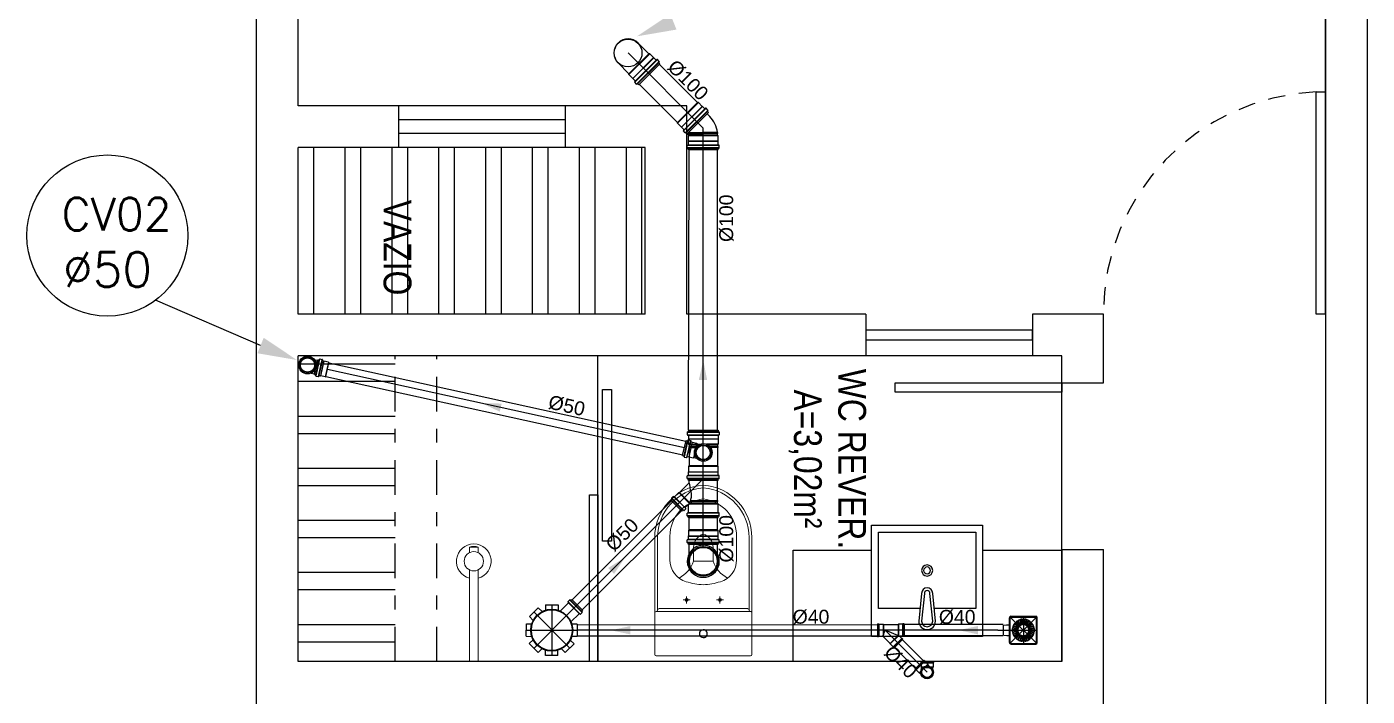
# Model space of a CAD drawing. Extents: x -210 to -126, y -135 to 724.
# Drawn here: x -155.59 to -145.94, y 699.58 to 704.39 of the extents above; entities that cross this region are included whole.
import ezdxf
from ezdxf.enums import TextEntityAlignment as Align

# ---------------------------------------------------------------- set-up
doc = ezdxf.new("R2010")
doc.units = 0
doc.header["$MEASUREMENT"] = 0
doc.linetypes.add('DASHDOT2', pattern=[0.5, 0.25, -0.125, 0, -0.125])
doc.linetypes.add('HIDDEN2', pattern=[0.1875, 0.125, -0.0625])
doc.layers.get('0').update_dxf_attribs({"linetype": 'CONTINUOUS'})
for name, color, linetype in [('02', 8, 'CONTINUOUS'), ('A-PEN-C', 4, 'CONTINUOUS'), ('AF', 5, 'CONTINUOUS'), ('E-txt-g', 3, 'CONTINUOUS'), ('Esgoto', 5, 'CONTINUOUS'), ('MOB', 251, 'CONTINUOUS'), ('Texto-Tubos', 7, 'CONTINUOUS'), ('TigreCad', 3, 'CONTINUOUS'), ('Tinterno', 9, 'CONTINUOUS'), ('TUBULAÇÃO_ESGOTO', 5, 'CONTINUOUS')]:
    doc.layers.add(name, color=color, linetype=linetype)
doc.layers.add('E-Lay-9', color=9, linetype='CONTINUOUS', lineweight=9)
doc.layers.add('E-Txt-W', color=7, linetype='CONTINUOUS', lineweight=20)
doc.styles.add('F2', font='swissc.ttf')
doc.styles.add('REG60', font='romans.shx', dxfattribs={"width": 0.8, "height": 0.15})
doc.styles.add('REG80', font='romans.shx', dxfattribs={"width": 0.8, "height": 0.2})
doc.styles.add('ROMANS', font='romans', dxfattribs={"height": 0.1})
doc.styles.add('TCTUBOS-TXT', font='arial.ttf')

# ---------------------------------------------------------------- blocks, each defined once
blk = doc.blocks.new('vaso-s')
at = {"color": 8}
for start, end in [(0, 180), (180, 0)]:
    blk.add_arc((0.08, 0), 0.0143, start, end, dxfattribs=at)
at = {"layer": 'E-Lay-9', "color": 8}
for p, q in [((0, 0.17), (0, 0)), ((0.4256, 0.175), (0.005, 0.175)), ((0.16, 0.17), (0.16, 0.17)), ((0.16, 0.17), (0.16, 0)), ((0.4256, 0.165), (0.165, 0.165)), ((0.17, 0), (0.17, 0.16)), ((0.4306, 0.12), (0.3459, 0.12)), ((0.2134, 0.06), (0.1891, 0.06)), ((0.2013, 0.0479), (0.2013, 0.0722)), ((0.3406, 0.035), (0.3406, 0)), ((0.3906, 0.035), (0.3406, 0.035)), ((0, -0.17), (0, 0)), ((0.16, -0.17), (0.16, 0)), ((0.17, 0), (0.17, -0.1601)), ((0.2013, -0.0479), (0.2013, -0.0722)), ((0.3406, -0.035), (0.3406, 0)), ((0.3906, -0.035), (0.3406, -0.035)), ((0.2134, -0.06), (0.1891, -0.06)), ((0.4306, -0.12), (0.3459, -0.12)), ((0.4256, -0.175), (0.005, -0.175)), ((0.16, -0.17), (0.16, -0.17)), ((0.4256, -0.165), (0.165, -0.165))]:
    blk.add_line(p, q, dxfattribs=at)
for centre in [(0.2013, 0.06), (0.2013, -0.06)]:
    blk.add_circle(centre, 0.005, dxfattribs=at)
for centre, radius, start, end in [((0.005, 0.17), 0.005, 90, 180), ((0.155, 0.17), 0.005, 0, 90), ((0.165, 0.17), 0.00495, 180, 270), ((0.165, 0.16), 0.00495, 0, 90), ((0.4256, -0.015), 0.19, 4.5281, 90), ((0.4256, -0.015), 0.18, 4.7802, 90), ((0.3459, 0.0375), 0.0825, 90, 163.0355), ((0.4306, -0.015), 0.135, 6.3794, 90), ((0.518, -0.015), 0.2624, 163.0355, 176.7233), ((0.3754, 0.1358), 0.1066, 206.9395, 250.9647), ((0.3906, -0.015), 0.05, 17.4576, 90), ((0.518, 0.015), 0.2624, 183.2767, 196.9645), ((0.3754, -0.1358), 0.1066, 109.0353, 153.0605), ((0.3906, 0.015), 0.05, 270, 342.5424), ((0.4256, 0.015), 0.19, 270, 355.4719), ((0.4256, 0.015), 0.18, 270, 355.2198), ((0.4306, 0.015), 0.135, 270, 353.6206), ((0.3459, -0.0375), 0.0825, 196.9645, 270), ((0.005, -0.17), 0.005, 180, 270), ((0.155, -0.17), 0.005, 270, 0), ((0.165, -0.17), 0.00495, 90, 180), ((0.165, -0.1601), 0.00495, 270, 0)]:
    blk.add_arc(centre, radius, start, end, dxfattribs=at)
blk = doc.blocks.new('Chuveiro')
at = {"layer": 'E-Lay-9', "color": 8}
for p, q in [((-0.0311, 0.0156), (-0.3604, 0.0156)), ((0.0509, 0.0156), (0.0311, 0.0156)), ((0.0509, 0.0156), (0.0509, -0.0156)), ((-0.0311, -0.0156), (-0.3604, -0.0156)), ((0.0509, -0.0156), (0.0311, -0.0156))]:
    blk.add_line(p, q, dxfattribs=at)
blk.add_circle((0, 0), 0.0348, dxfattribs=at)
for centre, radius, start, end in [((0, 0), 0.0624, 194.4775, 165.5225), ((0.0093, 0), 0.0444, 339.4266, 20.5734)]:
    blk.add_arc(centre, radius, start, end, dxfattribs=at)
blk = doc.blocks.new('CUBA QUADRADA-flat-4-flat-1')
at = {"layer": 'MOB'}
blk.add_lwpolyline([(0, -0.2), (0.4, -0.2), (0.4, 0.2), (0, 0.2)], close=True, dxfattribs=at)
blk.add_lwpolyline([(0.1, -0.0255), (0.1, -0.175), (0.375, -0.175), (0.375, 0.175), (0.1, 0.175), (0.1, 0.0255)], dxfattribs=at)
for points in [[(0.155, -0.02), (0.055, -0.03, -1), (0.055, 0.03), (0.155, 0.02, -1)], [(0.155, -0.01), (0.055, -0.02, -1), (0.055, 0.02), (0.155, 0.01, -1)]]:
    blk.add_lwpolyline(points, format="xyb", close=True, dxfattribs=at)
for radius in [0.02, 0.0125]:
    blk.add_circle((0.2375, 0), radius, dxfattribs=at)
blk = doc.blocks.new('TXT-AMB75')
at = {"layer": 'E-txt-g', "style": 'REG80', "width": 0.8, "flags": 8}
blk.add_attdef('TXT', text='', height=0.2, dxfattribs=at).set_placement((0.0055, 0.2964), align=Align.CENTER)
at = {"layer": 'E-Txt-W', "style": 'REG60', "width": 0.8, "flags": 8}
blk.add_attdef('TXT', text='', height=0.15, dxfattribs=at).set_placement((0.0055, 0.0271), align=Align.CENTER)
blk = doc.blocks.new('j9n40d')
at = {"layer": 'TigreCad'}
for p, q in [((0, 20.6), (9.8, 20.6)), ((9.8, 20.6), (17.8, 20.6)), ((19, 21.8), (17.8, 20.6)), ((34, 21.8), (19, 21.8)), ((19, -21.8), (19, 21.8)), ((35, 22.8), (34, 21.8)), ((35, 22.8), (35, -22.8)), ((39, 22.8), (35, 22.8)), ((39, 22.8), (39, -22.8)), ((0, -20.6), (9.8, -20.6)), ((9.8, -20.6), (17.8, -20.6)), ((19, -21.8), (17.8, -20.6)), ((34, -21.8), (19, -21.8)), ((35, -22.8), (34, -21.8)), ((39, -22.8), (35, -22.8))]:
    blk.add_line(p, q, dxfattribs=at)
for radius, start, end in [(22.8, 64.6232, 295.3768), (20.6, 90, 270)]:
    blk.add_arc((0, 0), radius, start, end, dxfattribs=at)
at = {"layer": 'Tinterno'}
for p, q in [((17.8, 20.6), (17.8, -20.6)), ((34, 21.8), (34, -21.8))]:
    blk.add_line(p, q, dxfattribs=at)
blk.add_arc((0, 0), 21.8, 70.9009, 289.0991, dxfattribs=at)
blk = doc.blocks.new('j9n40s')
at = {"layer": 'TigreCad'}
for p, q in [((9.8, 20.6), (17.8, 20.6)), ((19, 21.8), (17.8, 20.6)), ((17.8, 20.6), (17.8, 14.3)), ((19, 12.6), (19, 21.8)), ((34, 21.8), (19, 21.8)), ((35, 22.8), (34, 21.8)), ((39, 22.8), (35, 22.8)), ((35, 22.8), (35, -22.8)), ((39, 22.8), (39, -22.8)), ((9.8, -20.6), (17.8, -20.6)), ((17.8, -20.6), (17.8, -14.3)), ((19, -21.8), (17.8, -20.6)), ((19, -12.6), (19, -21.8)), ((34, -21.8), (19, -21.8)), ((35, -22.8), (34, -21.8)), ((39, -22.8), (35, -22.8))]:
    blk.add_line(p, q, dxfattribs=at)
for radius in [22.8, 20]:
    blk.add_circle((0, 0), radius, dxfattribs=at)
at = {"layer": 'Tinterno'}
blk.add_line((34, 21.8), (34, -21.8), dxfattribs=at)
blk.add_circle((0, 0), 18.8, dxfattribs=at)
blk = doc.blocks.new('27289207s')
at = {"linetype": 'Continuous'}
for p, q in [((44.9, 49.9), (-44.9, 49.9)), ((-49.9, -44.9), (-49.9, 44.9)), ((-47.4, -43.9), (-47.4, 43.9)), ((43.9, 47.4), (-43.9, 47.4)), ((-20, 1.2), (-39.9, 3.3)), ((-19.8, 2.9), (-39.7, 5)), ((-19.3, 5.4), (-38.3, 11.5)), ((-18.7, 7), (-37.8, 13.2)), ((-17.7, 9.3), (-35.1, 19.3)), ((-16.9, 10.7), (-34.2, 20.7)), ((-15.4, 12.7), (-30.3, 26.1)), ((-14.3, 14), (-29.2, 27.4)), ((-12.4, 15.7), (-24.2, 31.9)), ((-11.1, 16.7), (-22.8, 32.9)), ((-8.9, 17.9), (-17, 36.2)), ((-7.4, 18.6), (-15.5, 36.9)), ((-5, 19.4), (-9.1, 38.9)), ((-3.3, 19.7), (-7.5, 39.3)), ((-0.9, 20), (-0.9, 40)), ((0.8, 20), (0.8, 40)), ((3.3, 19.7), (7.5, 39.3)), ((5, 19.4), (9.1, 38.9)), ((7.4, 18.6), (15.5, 36.9)), ((8.9, 17.9), (17, 36.2)), ((11.1, 16.7), (22.8, 32.9)), ((12.4, 15.7), (24.2, 31.9)), ((14.3, 14), (29.2, 27.4)), ((15.4, 12.7), (30.3, 26.1)), ((16.9, 10.7), (34.2, 20.7)), ((17.7, 9.3), (35.1, 19.3)), ((18.7, 7), (37.8, 13.2)), ((19.3, 5.4), (38.3, 11.5)), ((19.8, 2.9), (39.7, 5)), ((20, 1.2), (39.9, 3.3)), ((47.4, -43.9), (47.4, 43.9)), ((49.9, -44.9), (49.9, 44.9)), ((43.9, -47.4), (-43.9, -47.4)), ((-20, -1.2), (-39.9, -3.3)), ((-19.8, -2.9), (-39.7, -5)), ((-19.3, -5.4), (-38.3, -11.5)), ((-18.7, -7), (-37.8, -13.2)), ((-17.7, -9.3), (-35.1, -19.3)), ((-16.9, -10.7), (-34.2, -20.7)), ((-15.4, -12.7), (-30.3, -26.1)), ((-14.3, -14), (-29.2, -27.4)), ((-12.4, -15.7), (-24.2, -31.9)), ((-11.1, -16.7), (-22.8, -32.9)), ((-8.9, -17.9), (-17, -36.2)), ((-7.4, -18.6), (-15.5, -36.9)), ((-5, -19.4), (-9.1, -38.9)), ((-3.3, -19.7), (-7.5, -39.3)), ((-0.9, -20), (-0.9, -40)), ((0.8, -20), (0.8, -40)), ((3.3, -19.7), (7.5, -39.3)), ((5, -19.4), (9.1, -38.9)), ((7.4, -18.6), (15.5, -36.9)), ((8.9, -17.9), (17, -36.2)), ((11.1, -16.7), (22.8, -32.9)), ((12.4, -15.7), (24.2, -31.9)), ((14.3, -14), (29.2, -27.4)), ((15.4, -12.7), (30.3, -26.1)), ((16.9, -10.7), (34.2, -20.7)), ((17.7, -9.3), (35.1, -19.3)), ((18.7, -7), (37.8, -13.2)), ((19.3, -5.4), (38.3, -11.5)), ((19.8, -2.9), (39.7, -5)), ((20, -1.2), (39.9, -3.3)), ((44.9, -49.9), (-44.9, -49.9)), ((-18.7, -59.9), (-19, -49.9)), ((-18.7, -60.4), (-18.7, -59.9)), ((-18.5, -70.9), (-18.7, -60.4)), ((-17, -72.4), (-16.5, -72.4)), ((-16.5, -72.4), (17, -72.4)), ((18.5, -70.9), (18.7, -59.9)), ((18.7, -59.9), (19, -49.9))]:
    blk.add_line(p, q, dxfattribs=at)
for centre, radius, start, end in [((-44.9, 44.9), 5, 90, 180), ((44.9, 44.9), 5, 0, 90), ((-43.9, 43.9), 3.5, 90, 180), ((0, 0), 40, 175.2176, 184.7824), ((0, 0), 40, 163.2176, 172.7824), ((0, 0), 39, 175.2489, 184.7511), ((0, 0), 39, 163.2489, 172.7512), ((0, 0), 40, 151.2177, 160.7824), ((0, 0), 39, 151.2489, 160.7512), ((0, 0), 40, 139.2176, 148.7823), ((0, 0), 39, 139.2489, 148.7512), ((0, 0), 40, 127.2176, 136.7824), ((0, 0), 39, 127.249, 136.7512), ((0, 0), 40, 115.2176, 124.7824), ((0, 0), 39, 115.2489, 124.7512), ((0, 0), 21, 176.3197, 183.6803), ((0, 0), 21, 164.3198, 171.6803), ((0, 0), 20, 176.4358, 183.5642), ((0, 0), 20, 164.4358, 171.5641), ((0, 0), 21, 152.3197, 159.6802), ((0, 0), 20, 152.4358, 159.5642), ((0, 0), 21, 140.3199, 147.6804), ((0, 0), 20, 140.4358, 147.5642), ((0, 0), 40, 103.2176, 112.7824), ((0, 0), 39, 103.2489, 112.7512), ((0, 0), 21, 128.3197, 135.6802), ((0, 0), 20, 128.4358, 135.5642), ((0, 0), 21, 116.3197, 123.6802), ((0, 0), 20, 116.4359, 123.5643), ((0, 0), 21, 104.3197, 111.6802), ((0, 0), 40, 91.2176, 100.7823), ((0, 0), 20, 104.4359, 111.5643), ((0, 0), 39, 91.2488, 100.7511), ((0, 0), 21, 92.3198, 99.6803), ((0, 0), 20, 92.4358, 99.5642), ((0, 0), 40, 79.2177, 88.7824), ((0, 0), 39, 79.2489, 88.7512), ((0, 0), 21, 80.3197, 87.6802), ((0, 0), 20, 80.4358, 87.5642), ((0, 0), 20, 68.4357, 75.5641), ((0, 0), 21, 68.3198, 75.6803), ((0, 0), 39, 67.2488, 76.7511), ((0, 0), 20, 56.4358, 63.5642), ((0, 0), 40, 67.2177, 76.7824), ((0, 0), 21, 56.3199, 63.6804), ((0, 0), 20, 44.4357, 51.5641), ((0, 0), 21, 44.3198, 51.6803), ((0, 0), 20, 32.4358, 39.5642), ((0, 0), 21, 32.3198, 39.6803), ((0, 0), 39, 55.2488, 64.7511), ((0, 0), 40, 55.2176, 64.7824), ((0, 0), 20, 20.4358, 27.5642), ((0, 0), 21, 20.3196, 27.6801), ((0, 0), 20, 8.4359, 15.5642), ((0, 0), 20, 356.4358, 3.5642), ((0, 0), 21, 8.3197, 15.6802), ((0, 0), 21, 356.3197, 3.6803), ((0, 0), 39, 43.2488, 52.7511), ((0, 0), 40, 43.2177, 52.7824), ((0, 0), 39, 31.2489, 40.7512), ((0, 0), 40, 31.2176, 40.7824), ((0, 0), 39, 19.2488, 28.7511), ((0, 0), 40, 19.2176, 28.7823), ((0, 0), 39, 7.2488, 16.7511), ((0, 0), 40, 7.2176, 16.7824), ((0, 0), 39, 355.2489, 4.7511), ((0, 0), 40, 355.2176, 4.7824), ((43.9, 43.9), 3.5, 0, 90), ((-44.9, -44.9), 5, 180, 270), ((-43.9, -43.9), 3.5, 180, 270), ((0, 0), 40, 187.2176, 196.7824), ((0, 0), 39, 187.2488, 196.7511), ((0, 0), 40, 199.2176, 208.7824), ((0, 0), 39, 199.2488, 208.7511), ((0, 0), 40, 211.2177, 220.7824), ((0, 0), 39, 211.2488, 220.7511), ((0, 0), 40, 223.2176, 232.7824), ((0, 0), 39, 223.2488, 232.7511), ((0, 0), 40, 235.2176, 244.7824), ((0, 0), 39, 235.2489, 244.7511), ((0, 0), 21, 188.3198, 195.6803), ((0, 0), 20, 188.4359, 195.5642), ((0, 0), 21, 200.3198, 207.6803), ((0, 0), 20, 200.4358, 207.5642), ((0, 0), 21, 212.3196, 219.6801), ((0, 0), 20, 212.4358, 219.5642), ((0, 0), 40, 247.2176, 256.7824), ((0, 0), 39, 247.2488, 256.7511), ((0, 0), 21, 224.3196, 231.6801), ((0, 0), 20, 224.4359, 231.5643), ((0, 0), 21, 236.3197, 243.6802), ((0, 0), 20, 236.4358, 243.5642), ((0, 0), 21, 248.3198, 255.6803), ((0, 0), 40, 259.2176, 268.7824), ((0, 0), 20, 248.4358, 255.5642), ((0, 0), 39, 259.2489, 268.7512), ((0, 0), 21, 260.3197, 267.6802), ((0, 0), 20, 260.4358, 267.5642), ((0, 0), 20, 272.4358, 279.5642), ((0, 0), 21, 272.3198, 279.6803), ((0, 0), 39, 271.2489, 280.7511), ((0, 0), 40, 271.2176, 280.7824), ((0, 0), 20, 284.4358, 291.5642), ((0, 0), 21, 284.3198, 291.6803), ((0, 0), 20, 296.4357, 303.5641), ((0, 0), 39, 283.2488, 292.7511), ((0, 0), 40, 283.2176, 292.7824), ((0, 0), 21, 296.3197, 303.6802), ((0, 0), 20, 308.4359, 315.5643), ((0, 0), 21, 308.3199, 315.6804), ((0, 0), 20, 320.4358, 327.5642), ((0, 0), 21, 320.3197, 327.6802), ((0, 0), 39, 295.2489, 304.7511), ((0, 0), 40, 295.2176, 304.7824), ((0, 0), 20, 332.4358, 339.5642), ((0, 0), 21, 332.3199, 339.6804), ((0, 0), 20, 344.4358, 351.5641), ((0, 0), 21, 344.3197, 351.6802), ((0, 0), 39, 307.2488, 316.7511), ((0, 0), 40, 307.2176, 316.7823), ((0, 0), 39, 319.2488, 328.7511), ((0, 0), 40, 319.2176, 328.7824), ((0, 0), 39, 331.2489, 340.7512), ((0, 0), 40, 331.2176, 340.7824), ((0, 0), 39, 343.2489, 352.7512), ((0, 0), 40, 343.2176, 352.7824), ((43.9, -43.9), 3.5, 270, 360), ((44.9, -44.9), 5, 270, 360), ((-17, -70.9), 1.5, 180.9167, 270), ((17, -70.9), 1.5, 270.0002, 359.0835)]:
    blk.add_arc(centre, radius, start, end, dxfattribs=at)
blk = doc.blocks.new('27710409p')
at = {"layer": 'TigreCad'}
for p, q in [((-27.1, 22.8), (-27.1, -22.8)), ((-27.1, 22.8), (-23.1, 22.8)), ((-23.1, 22.8), (-23.1, -22.8)), ((-23.1, 22.8), (-22.1, 21.8)), ((-22.1, 21.8), (-7.1, 21.8)), ((-7.1, 21.8), (-7.1, -20.7)), ((-7.1, 21.8), (-5.9, 20.6)), ((-5.9, 20.6), (47.2, 20.6)), ((48.4, 21.8), (47.2, 20.6)), ((48.4, 21.8), (48.4, -20)), ((63.4, 21.8), (48.4, 21.8)), ((64.4, 22.8), (63.4, 21.8)), ((64.4, 22.8), (64.4, -22.8)), ((68.4, 22.8), (64.4, 22.8)), ((68.4, 22.8), (68.4, -22.8)), ((-27.1, -22.8), (-23.1, -22.8)), ((-23.1, -22.8), (-22.1, -21.8)), ((-22.1, -21.8), (-8.2, -21.8)), ((-7.5, -21.9), (0, 0)), ((18.8, -47.9), (-6.7, -22.4)), ((54.1, -22.4), (0, 0)), ((18.8, -49.6), (48.4, -20)), ((18.8, -49.6), (18.8, -47.9)), ((29.4, -61.7), (61.7, -29.4)), ((32.2, -64.5), (64.5, -32.2)), ((60.2, -29.4), (54.3, -23.5)), ((63.4, -21.8), (55, -21.8)), ((61.7, -29.4), (60.2, -29.4)), ((64.5, -32.2), (61.7, -29.4)), ((64.4, -22.8), (63.4, -21.8)), ((68.4, -22.8), (64.4, -22.8)), ((29.4, -60.2), (18.8, -49.6)), ((29.4, -61.7), (29.4, -60.2)), ((32.2, -64.5), (29.4, -61.7))]:
    blk.add_line(p, q, dxfattribs=at)
for centre, radius, start, end in [((-8.2, -23.8), 2, 45, 90), ((55, -22.8), 1, 90, 225)]:
    blk.add_arc(centre, radius, start, end, dxfattribs=at)
at = {"layer": 'Tinterno'}
for p, q in [((-22.1, 21.8), (-22.1, -21.8)), ((-5.9, 20.6), (-5.9, -17.2)), ((47.2, 20.6), (47.2, -19.5)), ((63.4, 21.8), (63.4, -21.8)), ((18.8, -47.9), (47.2, -19.5)), ((29.4, -60.2), (60.2, -29.4))]:
    blk.add_line(p, q, dxfattribs=at)
blk = doc.blocks.new('26277469p')
at = {"layer": 'TigreCad'}
for p, q in [((78, 50.8), (6, 50.8)), ((78, 50.8), (78.1, 52.3)), ((78, -46.9), (78, 50.8)), ((78.1, -46.9), (78.1, 52.3)), ((81.1, 52.3), (78.1, 52.3)), ((81.1, -47.9), (81.1, 52.3)), ((81.2, 50.8), (81.1, 52.3)), ((81.2, -48), (81.2, 50.8)), ((87.4, 50.8), (81.2, 50.8)), ((89.8, 53.2), (87.4, 50.8)), ((89.8, -51.8), (89.8, 53.2)), ((121.7, 53.2), (89.8, 53.2)), ((122.9, 56.7), (122.7, 54.2)), ((133.3, 57.6), (123.9, 57.6)), ((123.9, 56.6), (123.9, -56.7)), ((133.3, 56.6), (133.3, -56.7)), ((134.3, 56.9), (135.1, 54)), ((140.5, 53.2), (136.1, 53.2)), ((140.5, 53.2), (140.5, -53.3)), ((14.9, -50.8), (6, -50.8)), ((49.6, -85.4), (14.9, -50.8)), ((49.6, -88.3), (87.3, -50.5)), ((49.6, -88.3), (49.6, -85.4)), ((64.8, -103.4), (49.6, -88.3)), ((106.9, -63.4), (63.4, -106.9)), ((113.6, -70.1), (70.1, -113.6)), ((116.2, -77.5), (77.5, -116.2)), ((103.4, -64.8), (93.6, -55)), ((121.7, -53.3), (94.3, -53.3)), ((106.8, -63.1), (104.8, -64.8)), ((114.4, -69.4), (108.2, -63.2)), ((114.5, -70.6), (113, -73.3)), ((116.2, -77.5), (113.1, -74.5)), ((122.9, -56.7), (122.7, -54.2)), ((133.3, -57.7), (123.9, -57.7)), ((134.3, -56.9), (135.1, -54)), ((140.5, -53.3), (136.1, -53.3)), ((63.1, -106.8), (64.8, -104.8)), ((69.4, -114.4), (63.2, -108.2)), ((70.6, -114.5), (73.3, -113)), ((77.5, -116.2), (74.5, -113.1))]:
    blk.add_line(p, q, dxfattribs=at)
blk.add_lwpolyline([(15.8, -51.2, -0.013476), (38.9, -47.1, -0.106485), (67.2, -44.2, -0.09207), (93.5, -53.8, -0.112954)], format="xyb", dxfattribs=at)
for centre, start, end in [((121.7, 54.2), 270, 355), ((123.9, 56.6), 90, 175), ((133.3, 56.6), 15, 90), ((136.1, 54.2), 195, 270), ((14.9, -51.8), 34.2682, 90), ((94.3, -54.3), 90, 225), ((104.1, -64.1), 225, 310), ((107.4, -63.9), 45, 130), ((113.8, -73.8), 150, 225), ((113.6, -70.1), 330, 45), ((121.7, -54.3), 5, 90), ((123.9, -56.7), 185, 270), ((133.3, -56.7), 270, 345), ((136.1, -54.3), 90, 165), ((63.9, -107.4), 140, 225), ((64.1, -104.1), 320, 45), ((70.1, -113.6), 225, 300), ((73.8, -113.8), 45, 120)]:
    blk.add_arc(centre, 1, start, end, dxfattribs=at)
at = {"layer": 'Tinterno'}
for p, q in [((6, 50.8), (6, -50.8)), ((87.4, -50.6), (87.4, 50.8)), ((122.6, 53.2), (122.6, -53.3)), ((135.3, 53.2), (135.3, -53.3)), ((85.3, -49.6), (49.6, -85.4)), ((104.1, -65.4), (65.4, -104.1)), ((112.6, -73.9), (73.9, -112.6))]:
    blk.add_line(p, q, dxfattribs=at)
blk = doc.blocks.new('27150012p')
at = {"layer": 'TigreCad'}
for p, q in [((-80.6, 48.8), (-48.8, 80.6)), ((-80.6, 48.8), (-66.9, 35.1)), ((-48.8, 80.6), (-35.1, 66.9)), ((-22.5, 91.5), (-22.5, 72.1)), ((-22.5, 91.5), (22.5, 91.5)), ((22.5, 91.5), (22.5, 72.1)), ((48.8, 80.6), (35.1, 66.9)), ((48.8, 80.6), (80.6, 48.8)), ((80.6, 48.8), (66.9, 35.1)), ((-91.5, -22.5), (-91.5, 22.5)), ((-91.5, 22.5), (-72.1, 22.5)), ((111.4, 27.4), (70.4, 27.4)), ((112.7, 30.9), (112.4, 28.3)), ((122.4, 31.8), (113.7, 31.8)), ((113.7, 30.8), (113.7, -30.8)), ((122.4, 30.8), (122.4, -30.8)), ((123.4, 31.1), (124.2, 28.1)), ((129.5, 27.4), (125.1, 27.4)), ((129.5, 27.4), (129.5, -27.4)), ((-91.5, -22.5), (-72.1, -22.5)), ((-80.6, -48.8), (-66.9, -35.1)), ((80.6, -48.8), (66.9, -35.1)), ((111.4, -27.4), (70.4, -27.4)), ((112.7, -30.9), (112.4, -28.3)), ((122.4, -31.8), (113.7, -31.8)), ((123.4, -31.1), (124.2, -28.1)), ((129.5, -27.4), (125.1, -27.4)), ((-48.8, -80.6), (-80.6, -48.8)), ((-48.8, -80.6), (-35.1, -66.9)), ((-22.5, -91.5), (-22.5, -72.1)), ((22.5, -91.5), (-22.5, -91.5)), ((22.5, -91.5), (22.5, -72.1)), ((48.8, -80.6), (35.1, -66.9)), ((80.6, -48.8), (48.8, -80.6))]:
    blk.add_line(p, q, dxfattribs=at)
blk.add_circle((0, 0), 75.5, dxfattribs=at)
for centre, start, end in [((111.4, 28.4), 270, 355), ((113.7, 30.8), 90, 175), ((122.4, 30.8), 15, 90), ((125.1, 28.4), 195, 270), ((111.4, -28.4), 5, 90), ((113.7, -30.8), 185, 270), ((122.4, -30.8), 270, 345), ((125.1, -28.4), 90, 165)]:
    blk.add_arc(centre, 1, start, end, dxfattribs=at)
at = {"layer": 'Tinterno'}
for p, q in [((112.4, 27.4), (112.4, -27.4)), ((124.4, 27.4), (124.4, -27.4))]:
    blk.add_line(p, q, dxfattribs=at)
blk.add_circle((0, 0), 73.5, dxfattribs=at)
blk = doc.blocks.new('j4n100p')
at = {"layer": 'TigreCad'}
for p, q in [((9.8, 50.8), (9.9, 52.3)), ((9.8, 50.8), (9.8, 0)), ((12.9, 52.3), (9.9, 52.3)), ((9.9, 52.3), (9.9, 0)), ((13, 50.8), (12.9, 52.3)), ((12.9, 52.3), (12.9, 0)), ((19.2, 50.8), (13, 50.8)), ((13, 50.8), (13, 0)), ((21.4, 53), (19.2, 50.8)), ((41.1, 53), (21.4, 53)), ((21.4, 53), (21.4, -53)), ((41.4, 53.2), (41.1, 53)), ((41.1, 53), (41.1, -53)), ((53.5, 53.2), (41.4, 53.2)), ((41.4, 53.2), (41.4, -53.3)), ((54.7, 56.7), (54.5, 54.2)), ((65.1, 57.7), (55.7, 57.7)), ((55.7, 56.7), (55.7, -56.6)), ((65.1, 56.7), (65.1, -56.6)), ((66.1, 56.9), (66.9, 54)), ((72.3, 53.2), (67.9, 53.2)), ((72.3, 53.2), (72.3, -53.3)), ((-48.8, 23.1), (-58.1, 13.7)), ((9.8, -54.2), (9.8, 0)), ((13, -56), (13, 0)), ((19.1, -52.8), (13.7, -58.1)), ((21.4, -53), (21.2, -52.8)), ((41.1, -53), (21.4, -53)), ((41.4, -53.3), (41.1, -53)), ((53.5, -53.3), (41.4, -53.3)), ((54.7, -56.7), (54.5, -54.2)), ((65.1, -57.6), (55.7, -57.6)), ((66.1, -56.9), (66.9, -54)), ((72.3, -53.3), (67.9, -53.3))]:
    blk.add_line(p, q, dxfattribs=at)
for centre, radius, start, end in [((20.1, -45.8), 97.2, 96.0987, 135), ((53.5, 54.2), 1, 270, 355), ((55.7, 56.7), 1, 90, 175), ((65.1, 56.7), 1, 15, 90), ((67.9, 54.2), 1, 195, 270), ((20.1, -53.8), 1.5, 45, 135), ((53.5, -54.2), 1, 5, 90), ((55.7, -56.6), 1, 185, 270), ((65.1, -56.6), 1, 270, 345), ((67.9, -54.2), 1, 90, 165)]:
    blk.add_arc(centre, radius, start, end, dxfattribs=at)
at = {"layer": 'Tinterno'}
for p, q in [((19.2, 50.8), (19.2, -52.7)), ((54.4, 53.2), (54.4, -53.3)), ((67.1, 53.2), (67.1, -53.3)), ((13.7, -58.1), (-58.1, 13.7)), ((9.9, -54.3), (9.9, 0)), ((12.9, -53.3), (12.9, 0))]:
    blk.add_line(p, q, dxfattribs=at)
blk = doc.blocks.new('11031030p')
at = {"layer": 'TigreCad'}
for p, q in [((0, -53.3), (0, 53.2)), ((0, 53.2), (4.4, 53.2)), ((6.2, 56.9), (5.4, 54)), ((7.2, 57.6), (16.6, 57.6)), ((7.2, -56.7), (7.2, 56.6)), ((16.6, -56.7), (16.6, 56.6)), ((17.6, 56.7), (17.8, 54.2)), ((18.8, 53.2), (30.9, 53.2)), ((30.9, 53.2), (31.2, 53)), ((50.9, 53), (31.2, 53)), ((50.9, 53), (53.1, 50.8)), ((53.1, -50.8), (53.1, 50.8)), ((0, -53.3), (4.4, -53.3)), ((6.2, -56.9), (5.4, -54)), ((7.2, -57.7), (16.6, -57.7)), ((17.6, -56.7), (17.8, -54.2)), ((18.8, -53.3), (30.9, -53.3)), ((30.9, -53.3), (31.2, -53)), ((31.2, -53), (50.9, -53)), ((50.9, -53), (53.1, -50.8))]:
    blk.add_line(p, q, dxfattribs=at)
for centre, start, end in [((4.4, 54.2), 270, 345), ((7.2, 56.6), 90, 165), ((16.6, 56.6), 5, 90), ((18.8, 54.2), 185, 270), ((4.4, -54.2), 15, 90), ((7.2, -56.7), 195, 270), ((16.6, -56.7), 270, 355), ((18.8, -54.2), 90, 175)]:
    blk.add_arc(centre, 1, start, end, dxfattribs=at)
at = {"layer": 'Tinterno'}
for p, q in [((5.2, -53.3), (5.2, 53.2)), ((17.9, -53.3), (17.9, 53.2)), ((30.9, 53.2), (30.9, -53.3)), ((31.2, 53), (31.2, -53)), ((50.9, 53), (50.9, -53))]:
    blk.add_line(p, q, dxfattribs=at)
blk = doc.blocks.new('j9n100d')
at = {"layer": 'TigreCad'}
for p, q in [((54.9, 50.8), (0, 50.8)), ((57.1, 53), (54.9, 50.8)), ((57.1, 53), (57.1, -53)), ((76.8, 53), (57.1, 53)), ((77.1, 53.2), (76.8, 53)), ((89.2, 53.2), (77.1, 53.2)), ((77.1, 53.2), (77.1, -53.3)), ((90.4, 56.7), (90.2, 54.2)), ((100.8, 57.7), (91.4, 57.7)), ((91.4, 56.7), (91.4, -56.6)), ((100.8, 56.7), (100.8, -56.6)), ((101.8, 56.9), (102.6, 54)), ((108, 53.2), (103.6, 53.2)), ((108, 53.2), (108, -53.3)), ((54.9, -50.8), (0, -50.8)), ((57.1, -53), (54.9, -50.8)), ((76.8, -53), (57.1, -53)), ((77.1, -53.3), (76.8, -53)), ((89.2, -53.3), (77.1, -53.3)), ((90.4, -56.7), (90.2, -54.2)), ((100.8, -57.6), (91.4, -57.6)), ((101.8, -56.9), (102.6, -54)), ((108, -53.3), (103.6, -53.3))]:
    blk.add_line(p, q, dxfattribs=at)
for centre, radius, start, end in [((0, 0), 50.8, 90, 270), ((89.2, 54.2), 1, 270, 355), ((91.4, 56.7), 1, 90, 175), ((100.8, 56.7), 1, 15, 90), ((103.6, 54.2), 1, 195, 270), ((89.2, -54.2), 1, 5, 90), ((91.4, -56.6), 1, 185, 270), ((100.8, -56.6), 1, 270, 345), ((103.6, -54.2), 1, 90, 165)]:
    blk.add_arc(centre, radius, start, end, dxfattribs=at)
at = {"layer": 'Tinterno'}
for p, q in [((54.9, 50.8), (54.9, -50.8)), ((76.8, 53), (76.8, -53)), ((90.1, 53.2), (90.1, -53.3)), ((102.8, 53.2), (102.8, -53.3))]:
    blk.add_line(p, q, dxfattribs=at)
blk = doc.blocks.new('j9n100s')
at = {"layer": 'TigreCad'}
for p, q in [((27.3, 50.8), (60, 50.8)), ((27.3, -50.8), (60, -50.8))]:
    blk.add_line(p, q, dxfattribs=at)
blk.add_circle((0, 0), 53.2, dxfattribs=at)
for start, end in [(61.785, 298.215), (298.215, 61.785)]:
    blk.add_arc((0, 0), 57.7, start, end, dxfattribs=at)
at = {"layer": 'Tinterno'}
blk.add_line((60, -50.8), (60, 50.8), dxfattribs=at)
blk.add_circle((0, 0), 51, dxfattribs=at)
blk = doc.blocks.new('trn1050s')
at = {"layer": 'TigreCad'}
for p, q in [((-80.4, -53.3), (-80.4, 53.3)), ((-80.4, 53.3), (-76, 53.3)), ((-74.2, 56.9), (-75, 54)), ((-73.2, 57.7), (-63.8, 57.7)), ((-73.2, -56.6), (-73.2, 56.7)), ((-63.8, -56.6), (-63.8, 56.7)), ((-62.8, 56.7), (-62.6, 54.2)), ((-61.6, 53.3), (-49.5, 53.3)), ((-49.5, -53.3), (-49.5, 53.3)), ((-49.5, 53.3), (-49.2, 53)), ((-49.2, 53), (-29.5, 53)), ((-29.5, 53), (-29.5, 11.9)), ((-29.5, 53), (-27.3, 50.8)), ((-27.3, 50.8), (-21.1, 50.8)), ((-21.1, 50.8), (-21, 52.3)), ((-21, 52.3), (-21, 23.9)), ((-21, 52.3), (-18, 52.3)), ((-18, 52.3), (-18, 26.2)), ((-17.9, 50.8), (-18, 52.3)), ((-17.9, 50.8), (47.6, 50.8)), ((-29.5, -53), (-29.5, -11.9)), ((-21, -52.3), (-21, -23.9)), ((-18, -52.3), (-18, -26.2)), ((-80.4, -53.3), (-76, -53.3)), ((-74.2, -56.9), (-75, -54)), ((-73.2, -57.6), (-63.8, -57.6)), ((-62.8, -56.7), (-62.6, -54.2)), ((-61.6, -53.3), (-49.5, -53.3)), ((-49.5, -53.3), (-49.2, -53)), ((-49.2, -53), (-29.5, -53)), ((-29.5, -53), (-27.3, -50.8)), ((-27.3, -50.8), (-21.1, -50.8)), ((-21.1, -50.8), (-21, -52.3)), ((-21, -52.3), (-18, -52.3)), ((-17.9, -50.8), (-18, -52.3)), ((-17.9, -50.8), (47.6, -50.8))]:
    blk.add_line(p, q, dxfattribs=at)
for radius in [31.8, 25.6]:
    blk.add_circle((0, 0), radius, dxfattribs=at)
for centre, start, end in [((-76, 54.2), 270, 345), ((-73.2, 56.7), 90, 165), ((-63.8, 56.7), 5, 90), ((-61.6, 54.2), 185, 270), ((-76, -54.2), 15, 90), ((-73.2, -56.6), 195, 270), ((-63.8, -56.6), 270, 355), ((-61.6, -54.2), 90, 175)]:
    blk.add_arc(centre, 1, start, end, dxfattribs=at)
at = {"layer": 'Tinterno'}
for p, q in [((-75.2, -53.3), (-75.2, 53.3)), ((-62.5, -53.3), (-62.5, 53.3)), ((-49.2, -53), (-49.2, 53)), ((-27.3, 50.8), (-27.3, 16.3)), ((-21.1, 50.8), (-21.1, 23.8)), ((-17.9, 50.8), (-17.9, 26.3)), ((47.6, -50.8), (47.6, 50.8)), ((-27.3, -50.8), (-27.3, -16.3)), ((-21.1, -50.8), (-21.1, -23.8)), ((-17.9, -50.8), (-17.9, -26.3))]:
    blk.add_line(p, q, dxfattribs=at)
blk.add_circle((0, 0), 27.3, dxfattribs=at)
blk = doc.blocks.new('j9n50d')
at = {"layer": 'TigreCad'}
for p, q in [((28.5, 25.4), (0, 25.4)), ((30.3, 27.2), (28.5, 25.4)), ((30.3, -27.1), (30.3, 27.2)), ((47.1, 27.2), (30.3, 27.2)), ((47.3, 27.4), (47.1, 27.2)), ((47.1, -27.1), (47.1, 27.2)), ((51.9, 27.4), (47.3, 27.4)), ((53.2, 30.9), (52.9, 28.3)), ((53.4, 30.8), (53.4, -30.8)), ((62.9, 31.8), (54.2, 31.8)), ((62.9, 30.8), (62.9, -30.8)), ((63.9, 31.1), (64.7, 28.1)), ((70, 27.4), (65.6, 27.4)), ((70, 27.4), (70, -27.4)), ((28.5, -25.3), (0, -25.3)), ((30.3, -27.1), (28.5, -25.3)), ((47.1, -27.1), (30.3, -27.1)), ((47.3, -27.4), (47.1, -27.1)), ((51.9, -27.4), (47.3, -27.4)), ((53.2, -30.9), (52.9, -28.3)), ((62.9, -31.8), (54.2, -31.8)), ((63.9, -31.1), (64.7, -28.1)), ((70, -27.4), (65.6, -27.4))]:
    blk.add_line(p, q, dxfattribs=at)
for centre, radius, start, end in [((0, 0), 25.4, 90, 270), ((51.9, 28.4), 1, 270, 355), ((54.2, 30.8), 1, 90, 175), ((62.9, 30.8), 1, 15, 90), ((65.6, 28.4), 1, 195, 270), ((51.9, -28.4), 1, 5, 90), ((54.2, -30.8), 1, 185, 270), ((62.9, -30.8), 1, 270, 345), ((65.6, -28.4), 1, 90, 165)]:
    blk.add_arc(centre, radius, start, end, dxfattribs=at)
at = {"layer": 'Tinterno'}
for p, q in [((28.5, -25.3), (28.5, 25.4)), ((47.3, -27.4), (47.3, 27.4)), ((52.9, 27.4), (52.9, -27.4)), ((64.9, 27.4), (64.9, -27.4))]:
    blk.add_line(p, q, dxfattribs=at)
blk = doc.blocks.new('j9n50s')
at = {"layer": 'TigreCad'}
for p, q in [((19.2, 25.4), (30.3, 25.4)), ((19.2, -25.4), (30.3, -25.4))]:
    blk.add_line(p, q, dxfattribs=at)
for radius in [31.8, 27.4]:
    blk.add_circle((0, 0), radius, dxfattribs=at)
at = {"layer": 'Tinterno'}
for p, q in [((30.3, 25.4), (30.3, 9.7)), ((30.3, -9.7), (30.3, -25.4))]:
    blk.add_line(p, q, dxfattribs=at)
blk.add_circle((0, 0), 25.6, dxfattribs=at)
blk = doc.blocks.new('11030602p')
at = {"layer": 'TigreCad'}
for p, q in [((0, 27.3), (4.4, 27.3)), ((0, -27.3), (0, 27.3)), ((6.1, 31.1), (5.3, 28.1)), ((7.1, 31.8), (15.8, 31.8)), ((7.1, -30.8), (7.1, 30.8)), ((15.8, -30.8), (15.8, 30.8)), ((16.8, 30.9), (17.1, 28.3)), ((18.1, 27.3), (22.7, 27.3)), ((22.7, 27.3), (23, 27.1)), ((39.7, 27.1), (23, 27.1)), ((39.7, 27.1), (41.5, 25.3)), ((41.5, -25.4), (41.5, 25.3)), ((0, -27.3), (4.4, -27.3)), ((6.1, -31.1), (5.3, -28.1)), ((7.1, -31.8), (15.8, -31.8)), ((16.8, -30.9), (17.1, -28.3)), ((18.1, -27.3), (22.7, -27.3)), ((22.7, -27.3), (23, -27.1)), ((39.7, -27.1), (23, -27.1)), ((39.7, -27.1), (41.5, -25.4))]:
    blk.add_line(p, q, dxfattribs=at)
for centre, start, end in [((4.4, 28.4), 270, 345), ((7.1, 30.8), 90, 165), ((15.8, 30.8), 5, 90), ((18.1, 28.4), 185, 270), ((4.4, -28.3), 15, 90), ((7.1, -30.8), 195, 270), ((15.8, -30.8), 270, 355), ((18.1, -28.3), 90, 175)]:
    blk.add_arc(centre, 1, start, end, dxfattribs=at)
at = {"layer": 'Tinterno'}
for p, q in [((5.1, -27.3), (5.1, 27.3)), ((17.1, -27.3), (17.1, 27.3)), ((22.7, 27.3), (22.7, -27.3)), ((23, -27.1), (23, 27.1)), ((39.7, 27.1), (39.7, -27.1))]:
    blk.add_line(p, q, dxfattribs=at)

msp = doc.modelspace()

# ---------------------------------------------------------------- hatches: boundary and pattern name
at = {"layer": '02', "linetype": 'HIDDEN2'}
h = msp.add_hatch(dxfattribs=at)
h.set_pattern_fill('ANSI32', color=256, scale=0.9, angle=45, style=0)
h.set_pattern_definition([(90, (-1449.2979, 251.04272), (-0.3375, 1e-16), []), (90, (-1449.1854, 251.15522), (-0.3375, 1e-16), [])])
h.paths.add_polyline_path([(-151.1369, 702.3252), (-151.1369, 703.5252), (-151.7145, 703.5252), (-151.8566, 703.5252), (-151.8566, 702.3252)])
h.paths.add_polyline_path([(-151.8566, 702.3252), (-151.8566, 703.5252), (-152.9145, 703.5252), (-153.6369, 703.5252), (-153.6369, 702.3252)])
h.paths.add_polyline_path([(-152.6718, 702.6657), (-152.1079, 702.6657), (-152.1079, 703.0845), (-152.6718, 703.0845)], flags=24)
h.paths.add_polyline_path([(-153.0783, 703.2004), (-153.0783, 702.4778), (-152.7638, 702.4778), (-152.7638, 703.2004)], flags=24)
h = msp.add_hatch(dxfattribs=at)
h.set_pattern_fill('ANSI32', color=256, angle=-45, style=0)
h.set_pattern_definition([(360, (-1618.2419, 261.71673), (1e-16, 0.375), []), (360, (-1618.1169, 261.59173), (1e-16, 0.375), [])])
h.paths.add_polyline_path([(-152.9369, 702.0252), (-153.6369, 702.0252), (-153.6369, 699.8252), (-152.9369, 699.8252)])
h.paths.add_polyline_path([(-153.5062, 701.4255), (-153.0747, 701.4255), (-153.0747, 701.8443), (-153.5062, 701.8443)], flags=24)

# ---------------------------------------------------------------- linework, layer by layer
at = {"layer": '02', "linetype": 'Continuous'}
for p, q in [((-153.9369, 677.3252), (-153.9369, 708.7252)), ((-145.9369, 708.7252), (-145.9369, 677.3252)), ((-153.6369, 703.8252), (-153.6369, 708.4252)), ((-146.2369, 708.4252), (-146.2369, 683.3252)), ((-146.2369, 702.3252), (-146.2369, 708.4252)), ((-152.9145, 703.8252), (-153.6369, 703.8252)), ((-152.9145, 703.8252), (-152.9145, 703.8252)), ((-152.9145, 703.8252), (-152.9145, 703.5252)), ((-151.7145, 703.8252), (-152.9145, 703.8252)), ((-150.8369, 703.8252), (-151.7145, 703.8252)), ((-151.7145, 703.8252), (-151.7145, 703.5252)), ((-150.8369, 702.3252), (-150.8369, 703.8252)), ((-151.7145, 703.7252), (-152.9145, 703.7252)), ((-151.7145, 703.6252), (-152.9145, 703.6252)), ((-153.6369, 702.3252), (-153.6369, 703.5252)), ((-152.9145, 703.5252), (-153.6369, 703.5252)), ((-151.7145, 703.5252), (-152.9145, 703.5252)), ((-151.1369, 703.5252), (-151.7145, 703.5252)), ((-151.1369, 702.3252), (-151.1369, 703.5252)), ((-151.1369, 702.3252), (-153.6369, 702.3252)), ((-149.5478, 702.3252), (-150.8369, 702.3252)), ((-149.5478, 702.3252), (-149.5478, 702.0252)), ((-147.8369, 702.3252), (-148.3478, 702.3252)), ((-148.3478, 702.3252), (-148.3478, 702.0252)), ((-147.8369, 701.832), (-147.8369, 702.3252)), ((-153.6369, 699.8252), (-153.6369, 702.0252)), ((-149.5478, 702.0252), (-153.6369, 702.0252)), ((-148.3478, 702.0252), (-149.5478, 702.0252)), ((-148.1369, 702.0252), (-148.3478, 702.0252)), ((-148.1369, 701.832), (-148.1369, 702.0252)), ((-148.1369, 701.832), (-147.8369, 701.832)), ((-148.1369, 700.632), (-148.1369, 701.832)), ((-148.1369, 699.8252), (-148.1369, 700.632)), ((-148.1369, 700.632), (-147.8369, 700.632)), ((-147.8369, 699.3309), (-147.8369, 700.632)), ((-148.1369, 699.8252), (-153.6369, 699.8252))]:
    msp.add_line(p, q, dxfattribs=at)
at = {"layer": '02', "linetype": 'DASHDOT2'}
for p, q in [((-152.9369, 699.8252), (-152.9369, 702.0252)), ((-152.6369, 699.8252), (-152.6369, 702.0252))]:
    msp.add_line(p, q, dxfattribs=at)
at = {"layer": '02'}
msp.add_line((-151.4769, 699.8252), (-151.4769, 702.0252), dxfattribs=at)
at = {"layer": '02', "linetype": 'Continuous'}
for points in [[(-146.3045, 702.3252), (-146.3045, 703.9247), (-146.2369, 703.9247), (-146.2369, 702.3252)], [(-149.5473, 702.1414), (-148.3478, 702.1414), (-148.3478, 702.2091), (-149.5473, 702.2091)], [(-148.1369, 701.7643), (-149.3363, 701.7643), (-149.3363, 701.832), (-148.1369, 701.832)]]:
    msp.add_lwpolyline(points, close=True, dxfattribs=at)
at = {"layer": '02'}
for points in [[(-151.3785, 700.6917), (-151.4434, 700.6917), (-151.4434, 701.7824), (-151.3785, 701.7824)], [(-151.4769, 699.8252), (-151.5382, 699.8252), (-151.5382, 701.0252), (-151.4769, 701.0252)]]:
    msp.add_lwpolyline(points, close=True, dxfattribs=at)
msp.add_lwpolyline([(-148.7064, 700.6252), (-148.1369, 700.6252), (-148.1369, 699.8252), (-150.0712, 699.8252), (-150.0712, 700.6252), (-149.5064, 700.6252)], dxfattribs=at)
at = {"layer": '02', "linetype": 'HIDDEN2'}
msp.add_arc((-146.2353, 702.3246), 1.6016, 92.47713, 179.97704, dxfattribs=at)
at = {"layer": 'A-PEN-C'}
msp.add_line((-153.9076, 702.0984), (-154.664, 702.4253), dxfattribs=at)
msp.add_circle((-155.0105, 702.8908), 0.5803, dxfattribs=at)
for points in [[(-151.1953, 704.3252), (-150.9559, 704.4853), (-150.9114, 704.3738)], [(-153.6455, 701.9951), (-153.8849, 702.1552), (-153.9294, 702.0436)]]:
    msp.add_solid(points, dxfattribs=at)
at = {"layer": 'AF', "linetype": 'Continuous'}
msp.add_line((-150.8546, 701.3619), (-153.4261, 701.9264), dxfattribs=at)
at = {"layer": 'Esgoto', "linetype": 'Continuous'}
for p, q in [((-150.7184, 703.6634), (-151.2602, 704.2052)), ((-150.7184, 700.6464), (-150.7184, 703.6634)), ((-150.7184, 701.14), (-151.6788, 700.1797)), ((-151.8082, 700.2333), (-151.8082, 699.8673)), ((-151.6788, 699.9209), (-151.9376, 700.1797)), ((-151.6788, 700.1797), (-151.9376, 699.9209)), ((-148.3164, 699.9534), (-148.5102, 700.1471)), ((-148.3164, 700.1471), (-148.5102, 699.9534)), ((-148.4133, 700.1501), (-148.4133, 699.9505)), ((-151.9912, 700.0503), (-151.6289, 700.0503)), ((-148.5963, 700.0503), (-151.6289, 700.0503)), ((-149.1064, 699.7472), (-149.4094, 700.0503)), ((-148.5963, 700.0503), (-148.3135, 700.0503))]:
    msp.add_line(p, q, dxfattribs=at)
for centre in [(-151.2602, 704.2052), (-150.7184, 700.5464)]:
    msp.add_circle(centre, 0.1, dxfattribs=at)
at = {"layer": 'TigreCad'}
for p, q in [((-150.7602, 703.8488), (-151.0357, 704.1243)), ((-150.9038, 703.7052), (-151.1793, 703.9807)), ((-150.8249, 701.4902), (-150.82, 703.507)), ((-150.6168, 701.4902), (-150.6168, 703.507)), ((-153.4153, 701.9759), (-150.8437, 701.4114)), ((-153.437, 701.8769), (-150.8654, 701.3124)), ((-151.6618, 700.2683), (-150.948, 700.9821)), ((-151.5901, 700.1966), (-150.8763, 700.9104)), ((-150.82, 700.7726), (-150.82, 700.859)), ((-150.6168, 700.7726), (-150.6168, 700.859)), ((-151.627, 700.0894), (-149.4636, 700.0903)), ((-151.627, 700.0094), (-149.4636, 700.0103)), ((-148.5581, 700.0903), (-149.2726, 700.0903)), ((-148.5581, 700.0103), (-149.2726, 700.0103)), ((-149.1898, 699.7741), (-149.341, 699.9253)), ((-149.1333, 699.8307), (-149.2844, 699.9818))]:
    msp.add_line(p, q, dxfattribs=at)
at = {"layer": 'TUBULAÇÃO_ESGOTO'}
for points in [[(-150.7184, 701.9922), (-150.7507, 701.8519), (-150.6906, 701.8509)], [(-152.3148, 701.6848), (-152.1846, 701.6232), (-152.1708, 701.6816)], [(-151.2814, 700.5744), (-151.4035, 700.498), (-151.3617, 700.4549)], [(-151.3845, 700.0499), (-151.2437, 700.0198), (-151.2436, 700.0798)], [(-148.8808, 700.0504), (-148.7399, 700.0202), (-148.7399, 700.0803)]]:
    msp.add_solid(points, dxfattribs=at)

# ---------------------------------------------------------------- block references
at = {"layer": '02'}
ref = msp.add_blockref('TXT-AMB75', (-150.1786, 701.2907), dxfattribs=dict(at, xscale=1.458, yscale=1.458, zscale=1.458, rotation=270))
ref.add_attrib('TXT', 'WC REVER.', dxfattribs={"layer": 'E-txt-g', "color": 2, "height": 0.2, "rotation": 270, "style": 'F2'}).set_placement((-149.7464, 701.2827), align=Align.CENTER)
ref.add_attrib('TXT', 'A=3,02m²', dxfattribs={"layer": 'E-Txt-W', "height": 0.2, "rotation": 270, "style": 'F2'}).set_placement((-150.0653, 701.2827), align=Align.CENTER)
at = {"layer": '02', "yscale": 2, "zscale": 2}
for name, p, xscale, rotation in [('vaso-s', (-150.7184, 699.8652), 2, 89.99999999999997), ('CUBA QUADRADA-flat-4-flat-1', (-149.1064, 700.0052), -2, 270), ('Chuveiro', (-152.3712, 700.5461), 2, 89.99999999999997)]:
    msp.add_blockref(name, p, dxfattribs=dict(at, xscale=xscale, rotation=rotation))
at = {"layer": 'AF', "xscale": 0.002, "yscale": 0.002, "zscale": 0.002, "rotation": 347.6188959781621}
msp.add_blockref('11030602p', (-153.5072, 701.9442), dxfattribs=at)
at = {"layer": 'Esgoto', "xscale": 0.002, "yscale": 0.002, "zscale": 0.002}
for p, rotation in [((-150.7569, 703.7019), 134.9999999998978), ((-150.7184, 701.128), 90), ((-150.7184, 700.6664), 90)]:
    msp.add_blockref('11031030p', p, dxfattribs=dict(at, rotation=rotation))
at = {"layer": 'TigreCad', "xscale": 0.002, "yscale": 0.002, "zscale": 0.002}
for name, p, rotation in [('j9n100d', (-151.2602, 704.2052), 314.999999999882), ('j4n100p', (-150.7184, 703.6516), 270), ('j9n50s', (-153.5691, 701.959), 346.5905418168571), ('trn1050s', (-150.7184, 701.3294), 270), ('j9n50d', (-150.7184, 701.3294), 166.5905418168486), ('26277469p', (-150.7184, 701.14), 270), ('j9n100s', (-150.7184, 700.5464), 90), ('27150012p', (-151.81, 700.0503), 44.74545965940842), ('27289207s', (-148.4133, 700.0503), 270), ('j9n40s', (-149.1064, 699.7472), 134.9999999998836), ('j9n40d', (-149.1064, 699.7472), 90)]:
    msp.add_blockref(name, p, dxfattribs=dict(at, rotation=rotation))
msp.add_blockref('27710409p', (-149.4094, 700.0503), dxfattribs=at)

# ---------------------------------------------------------------- texts
at = {"layer": '02', "linetype": 'Continuous', "style": 'F2'}
msp.add_text('VAZIO', height=0.2, rotation=270, dxfattribs=at).set_placement((-152.821, 703.148, 3.424), align=Align.TOP_LEFT)
at = {"layer": 'A-PEN-C', "style": 'ROMANS'}
for s, height, p in [('CV02', 0.234, (-154.9444, 702.9278)), ('%%C50', 0.24935, (-155.009, 702.5215))]:
    msp.add_text(s, height=height, rotation=360, dxfattribs=at).set_placement(p, align=Align.CENTER)
at = {"layer": 'Texto-Tubos', "style": 'TCTUBOS-TXT'}
for s, rotation, p in [('%%C100', 315, (-150.8631, 703.9758)), ('%%C100', 90, (-150.5035, 703.0154)), ('%%C50', 347.6189, (-151.7121, 701.6191)), ('%%C50', 45, (-151.269, 700.7024)), ('%%C100', 90, (-150.5033, 700.7082)), ('%%C40', 0.02153, (-149.9426, 700.0972)), ('%%C40', 315, (-149.3315, 699.7871))]:
    msp.add_text(s, height=0.1, rotation=rotation, dxfattribs=at).set_placement(p, align=Align.CENTER)
msp.add_text('%%C40', height=0.1, dxfattribs=at).set_placement((-148.8899, 700.0961), align=Align.CENTER)

doc.saveas('drawing.dxf')
